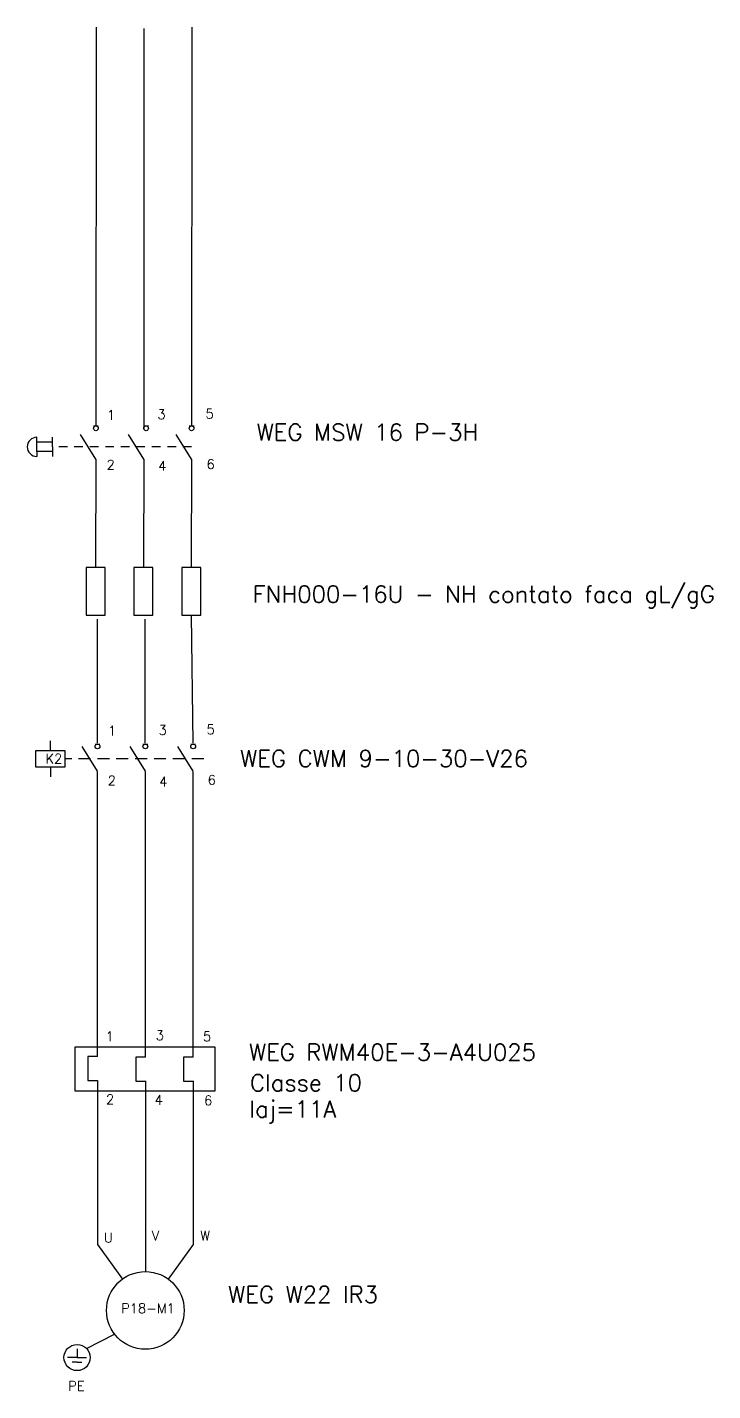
# Model space of a CAD drawing. Extents: x -646 to 641, y -554 to 322.
# Drawn here: x -177.72 to -167.78, y -20.1 to -0.34 of the extents above; entities that cross this region are included whole.
import ezdxf

# ---------------------------------------------------------------- set-up
doc = ezdxf.new("R2010")
doc.units = 0
doc.header["$MEASUREMENT"] = 0
doc.linetypes.add('DASHED2', pattern=[0.375, 0.25, -0.125])
doc.layers.add('_COTAS', color=4, linetype='Continuous')
doc.layers.add('ELET_TRIFILAR_TEXTO', color=4, linetype='Continuous')
doc.layers.add('ELET_TRIFILAR_DESENHO', color=5, linetype='Continuous', plot=False)
doc.styles.add('ROMANS', font='romans')

# ---------------------------------------------------------------- blocks, each defined once
blk = doc.blocks.new('Contator')
at = {"layer": 'ELET_TRIFILAR_DESENHO', "linetype": 'Continuous'}
for p, q in [((150.054, 111.998), (150.054, 112.198)), ((151.04, 111.562), (150.721, 112.083)), ((150.99, 112.133), (151.091, 112.133)), ((152.04, 111.562), (151.721, 112.083)), ((151.99, 112.133), (152.091, 112.133)), ((153.04, 111.562), (152.721, 112.083)), ((152.99, 112.133), (153.091, 112.133)), ((150.054, 111.646), (150.054, 111.446))]:
    blk.add_line(p, q, dxfattribs=at)
at = {"layer": 'ELET_TRIFILAR_DESENHO', "linetype": 'DASHED2'}
blk.add_line((153.26, 111.822), (150.354, 111.822), dxfattribs=at)
at = {"layer": 'ELET_TRIFILAR_DESENHO', "linetype": 'Continuous'}
blk.add_lwpolyline([(149.754, 111.998), (150.354, 111.998), (150.354, 111.646), (149.754, 111.646)], close=True, dxfattribs=at)
for centre in [(151.04, 112.083), (152.04, 112.083), (153.04, 112.083)]:
    blk.add_circle(centre, 0.05, dxfattribs=at)
blk = doc.blocks.new('Rele Termico')
at = {"layer": 'ELET_TRIFILAR_DESENHO', "linetype": 'Continuous'}
for p, q in [((151.04, 108.823), (150.84, 108.823)), ((150.84, 108.823), (150.84, 108.323)), ((152.04, 108.811), (151.84, 108.811)), ((151.84, 108.811), (151.84, 108.311)), ((153.04, 108.811), (152.84, 108.811)), ((152.84, 108.811), (152.84, 108.311)), ((150.84, 108.323), (151.04, 108.323)), ((151.84, 108.311), (152.04, 108.311)), ((152.84, 108.311), (153.04, 108.311))]:
    blk.add_line(p, q, dxfattribs=at)
blk.add_lwpolyline([(150.573, 109.022), (153.495, 109.022), (153.495, 108.102), (150.573, 108.102)], close=True, dxfattribs=at)
blk = doc.blocks.new('Nome - Contatos')
at = {"layer": 'ELET_TRIFILAR_TEXTO', "linetype": 'Continuous', "char_height": 0.2, "attachment_point": 1, "style": 'ROMANS'}
for s, insert in [('1', (142.46, 124.177)), ('3', (143.513, 124.19)), ('5', (144.518, 124.204)), ('2', (142.451, 123.136)), ('4', (143.528, 123.114)), ('6', (144.54, 123.15))]:
    blk.add_mtext_dynamic_manual_height_columns(s, width=0.31166, gutter_width=1.901, heights=[0.262], dxfattribs=dict(at, insert=insert))
blk = doc.blocks.new('Nome - Termico')
at = {"layer": 'ELET_TRIFILAR_TEXTO', "linetype": 'Continuous', "char_height": 0.2, "attachment_point": 1, "style": 'ROMANS'}
for s, insert in [('1', (149.774, 110.74)), ('3', (150.822, 110.762)), ('5', (151.809, 110.74)), ('2', (149.782, 109.425)), ('4', (150.799, 109.41)), ('6', (151.832, 109.402))]:
    blk.add_mtext_dynamic_manual_height_columns(s, width=0.31166, gutter_width=1.901, heights=[0.262], dxfattribs=dict(at, insert=insert))
blk = doc.blocks.new('Fusíveis')
at = {"layer": 'ELET_TRIFILAR_DESENHO', "linetype": 'Continuous'}
for p, q in [((143.684, 121.383), (143.484, 121.383)), ((143.484, 121.383), (143.484, 120.383)), ((143.884, 121.383), (143.684, 121.383)), ((143.884, 120.383), (143.884, 121.383)), ((144.684, 121.383), (144.484, 121.383)), ((144.484, 121.383), (144.484, 120.383)), ((144.884, 121.383), (144.684, 121.383)), ((144.884, 120.383), (144.884, 121.383)), ((145.684, 121.383), (145.484, 121.383)), ((145.484, 121.383), (145.484, 120.383)), ((145.884, 121.383), (145.684, 121.383)), ((145.884, 120.383), (145.884, 121.383)), ((143.484, 120.383), (143.884, 120.383)), ((144.484, 120.383), (144.884, 120.383)), ((145.484, 120.383), (145.884, 120.383))]:
    blk.add_line(p, q, dxfattribs=at)

msp = doc.modelspace()

# ---------------------------------------------------------------- linework, layer by layer
at = {"layer": 'ELET_TRIFILAR_DESENHO', "linetype": 'Continuous'}
for p, q in [((-176.724, -0.337), (-176.726, -6.115)), ((-176.031, -0.355), (-176.032, -6.152)), ((-175.337, -0.337), (-175.339, -6.115)), ((-176.761, -6.115), (-176.691, -6.115)), ((-176.033, -6.115), (-175.963, -6.115)), ((-175.374, -6.115), (-175.303, -6.115)), ((-176.726, -6.6), (-176.947, -6.238)), ((-176.032, -6.6), (-176.254, -6.238)), ((-175.339, -6.6), (-175.56, -6.238)), ((-176.726, -6.6), (-176.731, -8.167)), ((-176.032, -6.6), (-176.037, -8.167)), ((-175.339, -6.6), (-175.344, -8.167)), ((-175.344, -8.86), (-175.322, -10.716)), ((-176.709, -8.915), (-176.709, -10.716)), ((-176.015, -8.915), (-176.015, -10.716)), ((-176.009, -15.265), (-176.009, -11.123)), ((-175.316, -15.265), (-175.316, -11.123)), ((-176.703, -15.604), (-176.703, -17.173)), ((-176.009, -15.612), (-176.009, -17.565)), ((-175.316, -15.612), (-175.316, -17.173)), ((-176.703, -17.173), (-176.703, -17.983)), ((-175.316, -17.173), (-175.316, -17.983)), ((-176.009, -17.565), (-176.009, -18.375)), ((-176.703, -17.983), (-176.34, -18.483)), ((-175.316, -17.983), (-175.679, -18.483)), ((-176.86, -19.492), (-176.455, -19.284)), ((-176.999, -19.497), (-176.999, -19.621)), ((-176.999, -19.621), (-177.139, -19.621)), ((-176.999, -19.686), (-177.069, -19.686)), ((-176.999, -19.621), (-176.86, -19.621)), ((-176.999, -19.686), (-176.929, -19.686))]:
    msp.add_line(p, q, dxfattribs=at)
at = {"layer": 'ELET_TRIFILAR_DESENHO', "color": 254, "linetype": 'Continuous', "true_color": 0xcecce6}
for p, q in [((-177.583, -6.35), (-177.583, -6.28)), ((-177.354, -6.419), (-177.354, -6.28)), ((-177.354, -6.35), (-177.583, -6.35)), ((-177.583, -6.488), (-177.583, -6.35)), ((-177.354, -6.488), (-177.583, -6.488)), ((-177.583, -6.488), (-177.583, -6.558)), ((-177.354, -6.419), (-177.354, -6.558))]:
    msp.add_line(p, q, dxfattribs=at)
at = {"layer": 'ELET_TRIFILAR_DESENHO', "color": 254, "linetype": 'DASHED2', "ltscale": 0.5, "true_color": 0xcecce6}
msp.add_line((-175.339, -6.419), (-177.354, -6.419), dxfattribs=at)
at = {"layer": 'ELET_TRIFILAR_DESENHO', "linetype": 'Continuous'}
msp.add_lwpolyline([(-176.703, -15.257), (-176.703, -11.123)], dxfattribs=at)
for centre, radius in [((-176.726, -6.15), 0.0347), ((-175.998, -6.15), 0.0347), ((-175.339, -6.15), 0.0347), ((-176.009, -18.938), 0.563), ((-176.999, -19.621), 0.19)]:
    msp.add_circle(centre, radius, dxfattribs=at)
at = {"layer": 'ELET_TRIFILAR_DESENHO', "color": 254, "linetype": 'Continuous', "true_color": 0xcecce6}
msp.add_arc((-177.583, -6.419), 0.139, 90, 270, dxfattribs=at)

# ---------------------------------------------------------------- block references
at = {"layer": '_COTAS', "linetype": 'Continuous', "xscale": 0.6937052159222342, "yscale": 0.6937052159222342, "zscale": 0.6937052159222342}
for name, p in [('Nome - Contatos', (-275.39, -92.03)), ('Nome - Contatos', (-275.374, -96.607)), ('Nome - Termico', (-280.484, -91.717))]:
    msp.add_blockref(name, p, dxfattribs=at)
at = {"layer": 'ELET_TRIFILAR_DESENHO', "linetype": 'Continuous', "xscale": 0.6937052159222342, "yscale": 0.6937052159222342, "zscale": 0.6937052159222342}
for name, p in [('Fusíveis', (-276.405, -92.371)), ('Contator', (-281.48, -88.514)), ('Rele Termico', (-281.48, -90.748))]:
    msp.add_blockref(name, p, dxfattribs=at)

# ---------------------------------------------------------------- texts
at = {"layer": 'ELET_TRIFILAR_TEXTO', "style": 'ROMANS'}
for s, p in [('WEG MSW 16 P-3H ', (-174.396, -6.329)), ('FNH000-16U - NH contato faca gL/gG ', (-174.451, -8.676)), ('WEG CWM 9-10-30-V26', (-174.634, -11.059)), ('WEG RWM40E-3-A4U025', (-174.507, -15.317)), ('Classe 10', (-174.491, -15.759)), ('Iaj=11A', (-174.5, -16.14)), ('WEG W22 IR3', (-174.808, -18.829))]:
    msp.add_text(s, height=0.2428, dxfattribs=at).set_placement(p)
at = {"layer": 'ELET_TRIFILAR_TEXTO', "linetype": 'Continuous', "attachment_point": 1, "style": 'ROMANS'}
for s, width, heights, insert, char_height in [('K2', 0.3931, [0.33], (-177.458, -10.869), 0.1387), ('V', 0.3931, [0.33], (-175.916, -17.784), 0.139), ('W', 0.3931, [0.33], (-175.213, -17.784), 0.139), ('U', 0.3931, [0.33], (-176.61, -17.813), 0.139), ('P18-M1', 1.14165, [0.484], (-176.359, -18.838), 0.1387), ('PE', 0.3931, [0.33], (-177.127, -19.963), 0.1387)]:
    msp.add_mtext_dynamic_manual_height_columns(s, width=width, gutter_width=2.398, heights=heights, dxfattribs=dict(at, insert=insert, char_height=char_height))

doc.saveas('drawing.dxf')
